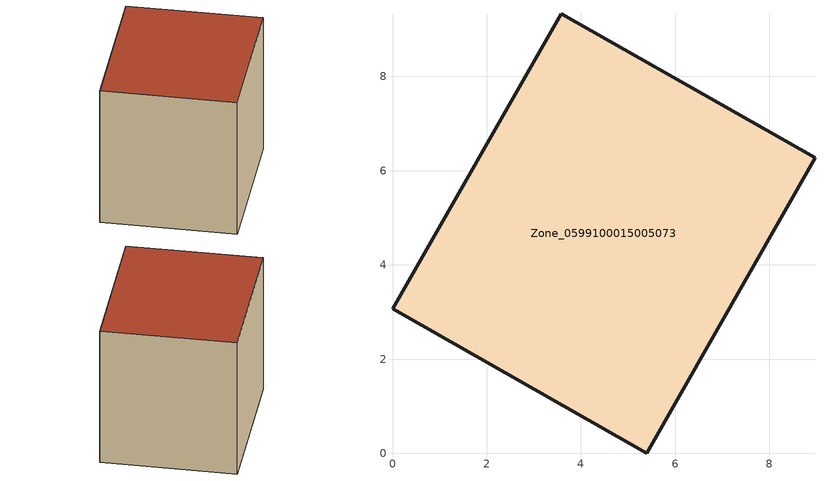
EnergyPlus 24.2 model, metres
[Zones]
Zone_0599100015005073
 floor ground (C_G): 3.58,9.34 8.97,6.27 5.39,0 0,3.08 z0.8
 wall outside (C_F): 8.97,6.27 3.58,9.34 0,3.08 5.39,0 8.97,6.27 z0.8:7.72
 roof outside (C_R): 0,3.08 5.39,0 8.97,6.27 3.58,9.34 z7.72
[BUILDING]
Pand.0599100015005073: North Axis=0; Terrain=City; Loads Convergence Tolerance Value=0.04; Temperature Convergence Tolerance Value=0.4; Solar Distribution=FullExterior; Maximum Number of Warmup Days=25; Minimum Number of Warmup Days=1
[Site:Location]
Rotterdam.The.Hague.AP_ZH_NLD Design_Conditions: Latitude=51.96; Longitude=4.45; Time Zone=1; Elevation=-4.5
[SITE:GROUNDTEMPERATURE:BUILDINGSURFACE]
18, 18, 18, 18, 18, 18, 18, 18, 18, 18, 18, 18
[MATERIAL] Thermal Absorptance=0.9; Solar Absorptance=0.7; Visible Absorptance=0.7
Name | Roughness | Thickness | Conductivity | Density | Specific Heat
G.TC.1946-1964 | MediumSmooth | 0.15 | 1 | 540 | 1210
F.TC.1946-1964 | Rough | 0.3 | 0.857143 | 1920 | 840
R.TC.1946-1964 | MediumRough | 0.2 | 0.235294 | 1500 | 1000
[CONSTRUCTION]
C_G: G.TC.1946-1964
C_F: F.TC.1946-1964
C_R: R.TC.1946-1964
[ZONE]
Zone_0599100015005073: Type=1; Multiplier=1; Ceiling Height=Autocalculate; Volume=Autocalculate; Floor Area=autocalculate; Part of Total Floor Area=Yes
[ZONEINFILTRATION:DESIGNFLOWRATE]
Infil_Zone_0599100015005073: Zone or ZoneList or Space or SpaceList=Zone_0599100015005073; Schedule=AlwaysOn; Design Flow Rate Calculation Method=Flow/Area; Flow Rate per Floor Area=0.003; Constant Term Coefficient=1; Temperature Term Coefficient=0; Velocity Term Coefficient=0; Velocity Squared Term Coefficient=0
[HVACTEMPLATE:ZONE:IDEALLOADSAIRSYSTEM]
Zone_0599100015005073: Maximum Heating Supply Air Temperature=50; Minimum Cooling Supply Air Temperature=13; Maximum Heating Supply Air Humidity Ratio=0.0156; Minimum Cooling Supply Air Humidity Ratio=0.0077; Heating Limit=NoLimit; Cooling Limit=NoLimit; Dehumidification Control Type=ConstantSensibleHeatRatio; Cooling Sensible Heat Ratio=0.7; Dehumidification Setpoint=60; Humidification Control Type=None; Humidification Setpoint=30; Outdoor Air Method=None; Outdoor Air Flow Rate per Person=0.00944; Outdoor Air Flow Rate per Zone Floor Area=0; Outdoor Air Flow Rate per Zone=0; Demand Controlled Ventilation Type=None; Outdoor Air Economizer Type=NoEconomizer; Heat Recovery Type=None; Sensible Heat Recovery Effectiveness=0.7; Latent Heat Recovery Effectiveness=0.65
[ZONECONTROL:THERMOSTAT]
ThermostatControl_Zone_0599100015005073: Zone or ZoneList=Zone_0599100015005073; Control Type Schedule=DualSetpointControlType; Control 1=Thermostat_Zone_0599100015005073; Temperature Difference Between Cutout And Setpoint=0
[THERMOSTATSETPOINT:DUALSETPOINT]
Thermostat_Zone_0599100015005073: Heating Setpoint Temperature Schedule=HeatingSetpoint_Zone_0599100015005073; Cooling Setpoint Temperature Schedule=CoolingSetpoint_Zone_0599100015005073
[SCHEDULE:COMPACT]
HeatingSetpoint_Zone_0599100015005073: Through: 12/31, For: AllDays, Until: 24:00, 21
CoolingSetpoint_Zone_0599100015005073: Through: 12/31, For: AllDays, Until: 24:00, 24
DualSetpointControlType: Through: 12/31, For: AllDays, Until: 24:00, 4
AlwaysOn: Through: 12/31, For: AllDays, Until: 24:00, 1
